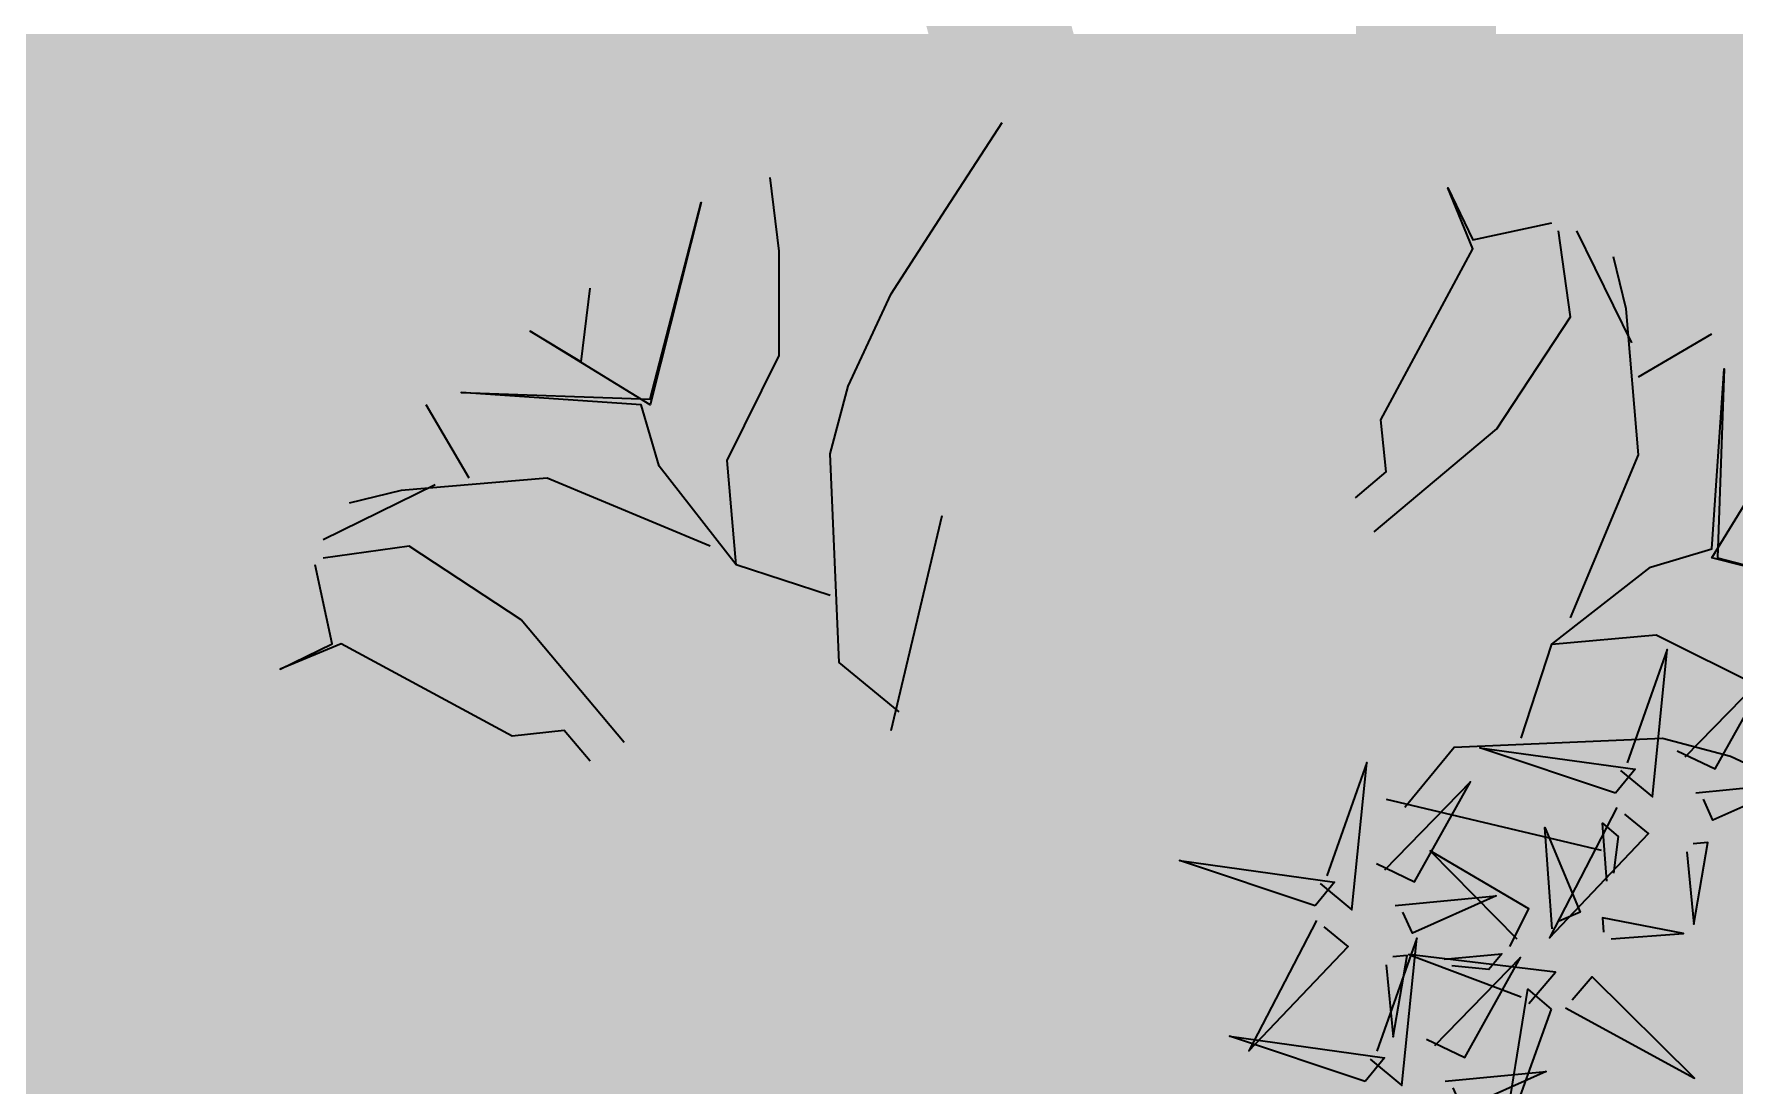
# Model space of a CAD drawing. Header units: millimetres. Extents: x -176651 to 424033, y -469666 to 486614.
# Drawn here: x 269975.1 to 270460.2, y 23113.6 to 23413.6 of the extents above; entities that cross this region are included whole.
import ezdxf

# ---------------------------------------------------------------- set-up
doc = ezdxf.new("R2010")
doc.units = ezdxf.units.MM
doc.linetypes.add('1625E_Roof Plan$0$DASHED', pattern=[0.75, 0.5, -0.25])
doc.layers.add('1625_East Villa$0$ad-Landscape', color=8, linetype='Continuous', lineweight=35)
doc.layers.add('1625_East Villa$0$ad-Verandah', color=8, linetype='Continuous')
doc.layers.add('1625E_Roof Plan$0$ad-Secondary Roof', color=8, linetype='Continuous')

# ---------------------------------------------------------------- blocks, each defined once
blk = doc.blocks.new('1625_East Villa$0$bamboo')
at = {"layer": '1625_East Villa$0$ad-Landscape', "color": 62}
for points in [[(-1166, 756.5), (-1215.3, 904.1), (-1191.8, 735.2), (-1166, 756.5)], [(-974.8, 702), (-1024.2, 849.6), (-1000.7, 680.7), (-974.8, 702)], [(-1150.2, 755), (-1008.3, 828.6), (-1121.8, 720.5), (-1143.1, 746.4)], [(-1190.3, 750.9), (-1161.9, 716.5), (-1322.1, 700.2), (-1198.9, 743.8)], [(-1212, 689.6), (-1192.2, 648), (-1301.2, 587.1), (-1204.9, 680.9)], [(-999.2, 696.4), (-970.7, 661.9), (-1131, 645.7), (-1007.8, 689.3)], [(-1166.4, 669.3), (-1176.9, 559.2), (-1136.4, 650.5), (-1159.3, 660.7)], [(-1102, 678.9), (-1023.4, 671.3), (-1112.1, 656.1), (-1110.6, 671.8)], [(-1059.9, 523.7), (-1093.8, 494.6), (-1113.3, 654.4), (-1067.1, 532.2)], [(-1121.7, 544.2), (-1162.9, 523.5), (-1225.9, 631.2), (-1130.2, 536.9)], [(-1020.9, 635), (-1001.1, 593.4), (-1110, 532.6), (-1013.8, 626.4)], [(-1108, 616), (-1114, 553.1), (-1096.8, 567.3), (-1100.9, 607.4)], [(-975.2, 614.7), (-985.8, 504.7), (-945.3, 596), (-968.1, 606.1)], [(-1288.8, 429.3), (-1338.2, 576.9), (-1314.7, 408), (-1288.8, 429.3)], [(-1053.8, 499.5), (-907.2, 551.9), (-1075.6, 524.9), (-1053.8, 499.5)], [(-1273.1, 427.7), (-1131.2, 501.3), (-1244.7, 393.3), (-1266, 419.1)], [(-1141, 498.1), (-1251.3, 506.4), (-1159.2, 467.8), (-1149.5, 490.8)], [(-1055, 483.7), (-978.6, 343.4), (-1088.9, 454.6), (-1063.5, 476.4)], [(-1193.1, 438.6), (-1256.1, 443.4), (-1241.5, 426.4), (-1201.6, 431.4)], [(-1130.1, 433.9), (-1136.1, 355.2), (-1153.1, 443.6), (-1137.4, 442.4)], [(-1313.2, 423.7), (-1284.7, 389.2), (-1445, 373), (-1321.8, 416.6)], [(-1334.9, 362.3), (-1315.1, 320.7), (-1424, 259.8), (-1327.8, 353.7)], [(-1289.2, 342), (-1299.8, 231.9), (-1259.3, 323.3), (-1282.1, 333.4)], [(-1224.9, 351.7), (-1146.2, 344), (-1235, 328.8), (-1233.5, 344.6)]]:
    blk.add_lwpolyline(points, dxfattribs=at)
blk = doc.blocks.new('1625_East Villa$0$A$C06C421F0')
at = {"layer": '1625_East Villa$0$ad-Landscape'}
for points in [[(359.91, 366.46, 35.98, 14.39, 0), (421.22, 431.54, 14.39, 0.72, 0), (487.37, 441.94, 0, 0, 0), (448, 441.94, 0, 0, 0), (472.53, 524.19, 0, 0, 0), (467.69, 541.37, 0, 0, 0), (379.6, 599.67, 0, 0, 0), (404.12, 579.33, 0, 0, 0), (359.91, 575.71, 0, 0, 0), (404.12, 579.33, 0, 0, 0), (467.69, 541.37, 0, 0, 0), (433.48, 648.03, 0, 0, 0), (482.53, 692.32, 0, 0, 0), (430.9, 648.03, 0, 0, 0), (418.64, 692.32, 0, 0, 0), (426.06, 713.11, 0, 0, 0), (413.8, 692.32, 0, 0, 0), (372.17, 716.27, 0, 0, 0), (413.8, 692.32, 0, 0, 0), (323.13, 719.89, 0, 0, 0)], [(353.42, 359.91, 35.98, 14.39, 0), (288.34, 421.22, 14.39, 0.72, 0), (277.95, 487.37, 0, 0, 0), (277.95, 448, 0, 0, 0), (195.69, 472.53, 0, 0, 0), (178.52, 467.69, 0, 0, 0), (120.22, 379.6, 0, 0, 0), (140.56, 404.12, 0, 0, 0), (144.17, 359.91, 0, 0, 0), (140.56, 404.12, 0, 0, 0), (178.52, 467.69, 0, 0, 0), (71.86, 433.48, 0, 0, 0), (27.57, 482.53, 0, 0, 0), (71.86, 430.9, 0, 0, 0), (27.57, 418.64, 0, 0, 0), (6.78, 426.06, 0, 0, 0), (27.57, 413.8, 0, 0, 0), (3.62, 372.17, 0, 0, 0), (27.57, 413.8, 0, 0, 0), (0, 323.13, 0, 0, 0)], [(366.46, 359.97, 35.98, 14.39, 0), (431.54, 298.66, 14.39, 0.72, 0), (441.94, 232.52, 0, 0, 0), (441.94, 271.88, 0, 0, 0), (524.19, 247.36, 0, 0, 0), (541.37, 252.2, 0, 0, 0), (599.67, 340.29, 0, 0, 0), (579.33, 315.77, 0, 0, 0), (575.71, 359.97, 0, 0, 0), (579.33, 315.77, 0, 0, 0), (541.37, 252.2, 0, 0, 0), (648.03, 286.4, 0, 0, 0), (692.32, 237.36, 0, 0, 0), (648.03, 288.98, 0, 0, 0), (692.32, 301.25, 0, 0, 0), (713.11, 293.82, 0, 0, 0), (692.32, 306.09, 0, 0, 0), (716.27, 347.71, 0, 0, 0), (692.32, 306.09, 0, 0, 0), (719.89, 396.76, 0, 0, 0)], [(359.97, 353.42, 35.98, 14.39, 0), (298.66, 288.34, 14.39, 0.72, 0), (232.52, 277.95, 0, 0, 0), (271.88, 277.95, 0, 0, 0), (247.36, 195.69, 0, 0, 0), (252.2, 178.52, 0, 0, 0), (340.29, 120.22, 0, 0, 0), (315.77, 140.56, 0, 0, 0), (359.97, 144.17, 0, 0, 0), (315.77, 140.56, 0, 0, 0), (252.2, 178.52, 0, 0, 0), (286.4, 71.86, 0, 0, 0), (237.36, 27.57, 0, 0, 0), (288.98, 71.86, 0, 0, 0), (301.25, 27.57, 0, 0, 0), (293.82, 6.78, 0, 0, 0), (306.09, 27.57, 0, 0, 0), (347.71, 3.62, 0, 0, 0), (306.09, 27.57, 0, 0, 0), (396.76, 0, 0, 0, 0)]]:
    blk.add_lwpolyline(points, format="xyseb", dxfattribs=at)
for points in [[(277.95, 479.95), (253.99, 499.63), (250.38, 582.88), (257.61, 609.99), (274.78, 646.77), (295.12, 678.39), (319.07, 715.18)], [(250.38, 526.41), (212.87, 538.67), (209.25, 580.3), (230.04, 622.25), (230.04, 663.87), (226.43, 693.24)], [(212.87, 538.67), (182.13, 578.04), (174.9, 602.56), (103.04, 607.4), (178.52, 604.82), (198.86, 683.23), (178.52, 602.56), (130.61, 631.93), (150.95, 619.67), (154.57, 649.03)], [(106.21, 573.2), (89.03, 602.56)], [(92.65, 570.62), (47.91, 548.68)], [(202.47, 546.1), (137.39, 573.2), (79.09, 568.36), (58.3, 563.2)], [(274.78, 472.53), (295.12, 558.36)], [(168.12, 467.69), (127, 516.73), (82.25, 546.1), (47.91, 541.26)], [(154.57, 460.26), (144.17, 472.53), (123.38, 470.27), (55.14, 507.05), (30.73, 497.05), (51.52, 507.05), (44.74, 538.67)], [(239.94, 277.95), (220.25, 253.99), (137, 250.38), (109.9, 257.61), (73.11, 274.78), (41.49, 295.12), (4.71, 319.07)], [(247.36, 274.78), (161.53, 295.12)], [(193.47, 250.38), (181.21, 212.87), (139.59, 209.25), (97.64, 230.04), (56.01, 230.04), (26.65, 226.43)], [(181.21, 212.87), (141.84, 182.13), (117.32, 174.9), (112.48, 103.04), (115.06, 178.52), (36.65, 198.86), (117.32, 178.52), (87.96, 130.61), (100.22, 150.95), (70.86, 154.57)], [(173.79, 202.47), (146.68, 137.39), (151.52, 79.09), (156.69, 58.3)], [(252.2, 168.12), (203.15, 127), (173.79, 82.25), (178.63, 47.91)], [(259.62, 154.57), (247.36, 144.17), (249.62, 123.38), (212.83, 55.14), (222.84, 30.73), (212.83, 51.52), (181.21, 44.74)], [(146.68, 106.21), (117.32, 89.03)], [(149.27, 92.65), (171.21, 47.91)]]:
    blk.add_lwpolyline(points, dxfattribs=at)
blk = doc.blocks.new('1625_East Villa$0$zw$959F')
at = {"transparency": 33554559}
h = blk.add_hatch(color=256, dxfattribs=at)
h.dxf.hatch_style = 1
h.set_gradient(color1=(153, 204, 0), color2=(63, 127, 0), tint=1, name='INVSPHERICAL')
h.paths.add_polyline_path([(0, -8875), (2430, -8875), (2430, -4975), (0, -4975)])
h = blk.add_hatch(dxfattribs=at)
h.set_pattern_fill('GRASS', color=74)
h.set_pattern_definition([(90, (-1096435.541, 661200.024), (-17.96051224, 17.96051224), [4.7625, -31.1585245]), (45, (-1096435.54, 661200.024), (-17.96051224, 17.96051224), [4.7625, -20.6375]), (135, (-1096435.54, 661200.024), (-17.96051224, -17.96051224), [4.7625, -20.6375])])
h.paths.add_polyline_path([(0, -8875), (2430, -8875), (2430, -4975), (0, -4975)])
at = {"layer": '1625_East Villa$0$ad-Landscape', "xscale": 0.7144563243118911, "yscale": 0.7144563243118911, "zscale": 0.7144563243118911, "rotation": 270}
blk.add_blockref('1625_East Villa$0$A$C06C421F0', (1481.08, -4996.88), dxfattribs=at)
at = {"layer": '1625_East Villa$0$ad-Landscape', "linetype": 'Continuous', "xscale": -0.2620739326953542, "yscale": 0.2620739326953542, "zscale": 0.2620739326953535, "rotation": 89.99999999999984}
blk.add_blockref('1625_East Villa$0$bamboo', (1996.59, -5529.23), dxfattribs=at)
blk = doc.blocks.new('1625E_Roof Plan')
at = {"layer": '1625E_Roof Plan$0$ad-Secondary Roof', "linetype": '1625E_Roof Plan$0$DASHED', "ltscale": 2, "const_width": 40}
for points in [[(13950, 14220), (13138.33, 11207.5), (13950, 8195)], [(12570, 8195), (10022.5, 11207.5), (12570, 14220), (13950, 14220), (13950, 8195)]]:
    blk.add_lwpolyline(points, close=True, dxfattribs=at)
blk = doc.blocks.new('1625_East Villa')
at = {"layer": '1625_East Villa$0$ad-Verandah'}
blk.add_blockref('1625_East Villa$0$zw$959F', (12120, 13620), dxfattribs=at)
blk.add_blockref('1625E_Roof Plan', (0, 0))
blk = doc.blocks.new("All Plot's Villa Plans")
at = {"ltscale": 5}
blk.add_blockref('1625_East Villa', (256422.28, 14768.6), dxfattribs=at)

msp = doc.modelspace()

# ---------------------------------------------------------------- block references
at = {"ltscale": 5}
msp.add_blockref("All Plot's Villa Plans", (0, 0), dxfattribs=at)

doc.saveas('drawing.dxf')
